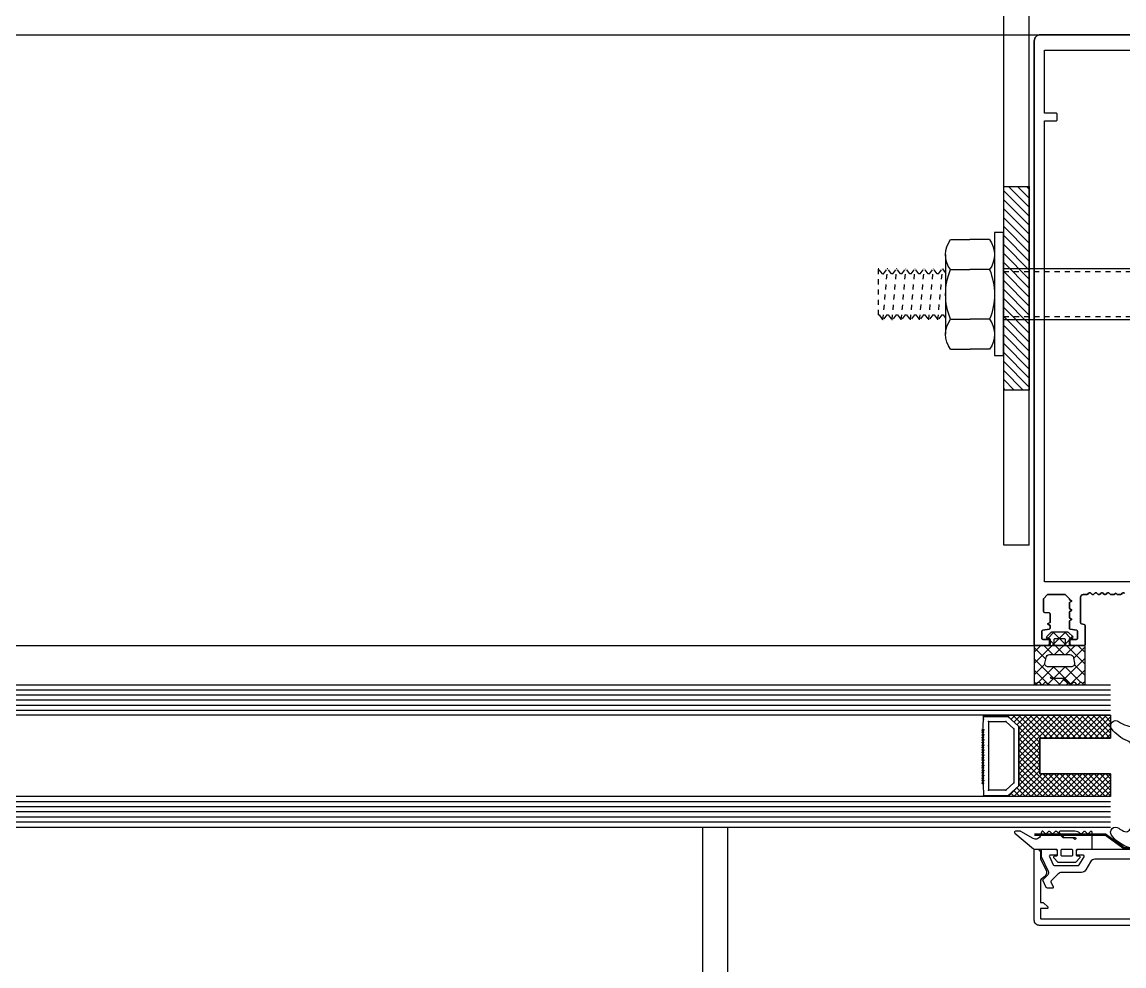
# Model space of a CAD drawing. Header units: inches. Extents: x 21 to 32698, y 13 to 3712.
# Drawn here: x 4348.75 to 4370.4, y 960.79 to 979.33 of the extents above; entities that cross this region are included whole.
import ezdxf

# ---------------------------------------------------------------- set-up
doc = ezdxf.new("R2010")
doc.units = ezdxf.units.IN
doc.header["$MEASUREMENT"] = 0
doc.set_wipeout_variables(frame=1)
for name, pattern in [('DASHDOT', [1, 0.5, -0.25, 0, -0.25]), ('DASHED2', [0.375, 0.25, -0.125]), ('HIDDEN', [9.525, 6.35, -3.175]), ('phl_center', [0.75, 0.4, -0.35]), ('phl_thick', [0])]:
    doc.linetypes.add(name, pattern=pattern)
for name, color, linetype, lineweight in [('Z_MİM_-KM-GLAZ', 8, 'Continuous', 25), ('Z_MİM_-KM-IRON-09', 8, 'Continuous', 25), ('Z_MİM_-KM-IZO-THERMAL', 8, 'Continuous', 25), ('Z_MİM_-KM-IZO-THERMAL-ROCKWOOL', 8, 'BATTING', 25), ('Z_MİM_-KM-PAINT', 8, 'Continuous', 25), ('Z_MİM_-KM-PATTERN-00', 8, 'Continuous', 25), ('Z_MİM_-KM-PAVEMENT', 8, 'Continuous', 25), ('Z_MİM_-KM-STRS', 8, 'Continuous', 25), ('Z_MİM_-KM-WALL-PLASTER', 8, 'Continuous', 25), ('Z_MİM_00', 8, 'Continuous', 25), ('Z_MİM_2-0', 8, 'Continuous', 25), ('Z_MİM_3-1', 8, 'DASHED2', 25), ('Z_MİM_78-köpük', 8, 'Continuous', 25), ('Z_MİM_Aksesuar', 8, 'Continuous', 25), ('Z_MİM_ALUMINIUM', 8, 'Continuous', 25), ('Z_MİM_AX', 8, 'DASHDOT', 25), ('Z_MİM_axis-su yalıtım', 8, 'HIDDEN', 25), ('Z_MİM_fitiller_k', 8, 'Continuous', 25), ('Z_MİM_KOLON-0.KAT', 8, 'Continuous', 25), ('Z_MİM_MYM_CAM', 8, 'Continuous', 25), ('Z_MİM_OL', 8, 'Continuous', 25), ('Z_MİM_projection', 8, 'Continuous', 25), ('Z_MİM_TR', 8, 'Continuous', 25)]:
    doc.layers.add(name, color=color, linetype=linetype, lineweight=lineweight)
doc.linetypes.add('BATTING', pattern='A,0.00254,-2.54,[134,ltypeshp.shx,S=2.54,R=0,X=-2.54,Y=0],-5.08,[134,ltypeshp.shx,S=2.54,R=180,X=2.54,Y=0],-2.54', length=10.16254)

# ---------------------------------------------------------------- blocks, each defined once
blk = doc.blocks.new('TRETUVAR')
at = {"layer": 'Z_MİM_-KM-PATTERN-00'}
h = blk.add_hatch(dxfattribs=at)
h.set_pattern_fill('AR-B816', color=256, scale=0.3, angle=90)
h.set_pattern_definition([(90, (21322.77, 490.03), (-60.96, 4e-15), []), (180, (21322.77, 490.03), (-60.96, -60.96), [60.96, -60.96])])
h.paths.add_polyline_path([(22632.772, 2700.032), (19252.772, 2700.032), (19252.772, 2750.032), (19097.772, 2750.032), (19097.772, 2610.032), (22542.772, 2610.032), (22542.772, 2080.13), (22697.772, 2080.13), (22697.772, 1460.13), (22542.772, 1460.13), (22542.772, 980.032), (21222.771, 980.032), (21222.771, 590.032), (20152.772, 590.032), (20152.772, 980.032), (19012.772, 980.032), (19012.775, 1635.031), (18722.771, 1635.031), (18722.772, 2610.032), (18807.772, 2610.032), (18807.772, 2750.032), (18632.772, 2750.032), (18632.771, 1545.031), (18922.774, 1545.031), (18922.771, 890.032), (19882.772, 890.032), (19882.772, 665.017), (20022.751, 665.033), (20022.77, 490.032), (21322.771, 490.032), (21322.771, 890.032), (22632.772, 890.032), (22632.772, 1220.13), (22797.772, 1220.13), (22797.772, 2180.13), (22632.772, 2180.13)])
h.paths.add_polyline_path([(19082.772, 2750.032), (18822.772, 2750.032), (18822.772, 2610.032), (19082.772, 2610.032)], flags=16)
at = {"layer": 'Z_MİM_-KM-PAVEMENT'}
blk.add_lwpolyline([(22542.772, 1460.13), (22542.772, 980.032), (21222.771, 980.032), (21222.771, 590.032), (20152.772, 590.032), (20152.772, 980.032), (19012.772, 980.032), (19012.775, 1635.031), (18722.771, 1635.031), (18722.772, 2610.032), (22542.772, 2610.032), (22542.772, 2080.13), (22697.772, 2080.13), (22697.772, 1460.13)], close=True, dxfattribs=at)
blk = doc.blocks.new('VD')
at = {"layer": 'Z_MİM_2-0', "extrusion": (0.950035, -0.312144, 0), "elevation": -4.98}
blk.add_lwpolyline([(10.18, 0), (15.15, 0)], dxfattribs=at)
at = {"layer": 'Z_MİM_2-0', "extrusion": (0.932972, 0.359948, 0), "elevation": 5.74}
blk.add_lwpolyline([(14.87, 0), (10.57, 0)], dxfattribs=at)
at = {"layer": 'Z_MİM_2-0'}
blk.add_lwpolyline([(-1.73, 13), (1.72, 13.58)], dxfattribs=at)
at = {"layer": 'Z_MİM_2-0', "extrusion": (0.164399, -0.986394, 0)}
for points, elevation in [([(-0.17, 0), (4.08, 0)], -11.73), ([(3.85, 0), (-0.4, 0)], -10.35), ([(3.62, 0), (-0.63, 0)], -8.97), ([(3.39, 0), (-0.86, 0)], -7.59), ([(3.16, 0), (-1.09, 0)], -6.21), ([(2.93, 0), (-1.32, 0)], -4.83), ([(2.7, 0), (-1.55, 0)], -3.44), ([(2.47, 0), (-1.79, 0)], -2.06)]:
    blk.add_lwpolyline(points, dxfattribs=dict(at, elevation=elevation))
at = {"layer": 'Z_MİM_2-0', "extrusion": (1, 0, 0)}
for points, elevation in [([(0.14, 0), (11.22, 0)], -1.55), ([(11.92, 0), (0.14, 0)], 1.55), ([(-2.72, 0), (-3.09, 0)], -0.45), ([(-3.09, 0), (-2.72, 0)], 0.45)]:
    blk.add_lwpolyline(points, dxfattribs=dict(at, elevation=elevation))
at = {"layer": 'Z_MİM_2-0', "extrusion": (0.065533, -0.99785, 0), "elevation": -0.9}
blk.add_lwpolyline([(-0.26, 0), (2.16, 0)], dxfattribs=at)
at = {"layer": 'Z_MİM_2-0', "extrusion": (0, 1, 0)}
for points, elevation in [([(4.1, 0), (-4.1, 0)], -0.06), ([(-0.45, 0), (0.45, 0)], -2.72)]:
    blk.add_lwpolyline(points, dxfattribs=dict(at, elevation=elevation))
at = {"layer": 'Z_MİM_2-0'}
for centre, start, end in [((-1.75, 0.14), 270, 0), ((1.75, 0.14), 180, 270)]:
    blk.add_arc(centre, 0.2, start, end, dxfattribs=at)
at = {"layer": 'Z_MİM_2-0', "extrusion": (0, 0, -1)}
for centre, radius, start, end in [((1.28, -0.06), 2.82, 290.351, 0), ((-1.28, -0.06), 2.82, 180, 249.649), ((0, 3.39), 6.5, 273.9761, 290.351), ((0, 3.39), 6.5, 249.649, 266.0239)]:
    blk.add_arc(centre, radius, start, end, dxfattribs=at)
at = {"layer": 'Z_MİM_3-1', "extrusion": (0.469472, -0.882948, 0)}
blk.add_lwpolyline([(-1.3, 0), (0, 0)], dxfattribs=at)
at = {"layer": 'Z_MİM_3-1', "extrusion": (-0.469472, -0.882948, 0), "elevation": 0}
blk.add_lwpolyline([(0, 0), (1.3, 0)], dxfattribs=at)
at = {"layer": 'Z_MİM_3-1'}
for points in [[(-2.2, -2.72), (-1.15, -0.61)], [(-0.64, -3.08), (-0.52, -0.61)], [(-0.47, -3.09), (-0.35, -0.61)], [(0.47, -3.09), (0.35, -0.61)], [(0.64, -3.08), (0.52, -0.61)], [(1.14, -0.61), (2.2, -2.72)]]:
    blk.add_lwpolyline(points, dxfattribs=at)
at = {"layer": 'Z_MİM_3-1', "extrusion": (0.998869, -0.047542, 0), "elevation": -1.06}
blk.add_lwpolyline([(-3.05, 0), (-0.66, 0)], dxfattribs=at)
at = {"layer": 'Z_MİM_3-1', "extrusion": (0, 1, 0), "elevation": -0.61}
blk.add_lwpolyline([(1.14, 0), (-1.15, 0)], dxfattribs=at)
at = {"layer": 'Z_MİM_3-1', "extrusion": (0.998869, 0.047542, 0), "elevation": 1.06}
blk.add_lwpolyline([(-3.05, 0), (-0.66, 0)], dxfattribs=at)
at = {"layer": 'Z_MİM_AX', "extrusion": (1, 0, 0), "elevation": 0}
blk.add_lwpolyline([(-7.11, 0), (19.94, 0)], dxfattribs=at)
blk = doc.blocks.new('*U81')
at = {"layer": 'Z_MİM_-KM-IRON-09'}
blk.add_lwpolyline([(0.4, 20), (0.4, 54.5), (5.4, 54.5), (5.4, 55), (-0.1, 55), (-0.1, 20), (0.4, 20)], dxfattribs=at)
at = {"layer": 'Z_MİM_OL', "yscale": 0.1, "zscale": 0.1}
for p, xscale in [((1.726, 54.506), 0.1), ((4.074, 54.506), -0.1)]:
    blk.add_blockref('VD', p, dxfattribs=dict(at, xscale=xscale))
blk = doc.blocks.new('*U219')
at = {"layer": 'Z_MİM_MYM_CAM'}
blk.add_line((211.17, 0), (-387.24, 0), dxfattribs=at)
for points in [[(211.17, 0), (-387.24, 0)], [(211.17, 0), (-387.24, 0)], [(-387.24, -1), (211.17, -1)], [(-387.24, -2), (211.17, -2)], [(-387.24, -3), (211.17, -3)], [(-387.24, -4), (211.17, -4)], [(-387.24, -5), (211.17, -5)], [(-387.24, -6), (211.17, -6)], [(-387.24, -22), (211.17, -22)], [(-387.24, -22), (211.17, -22)], [(211.17, -23), (-387.24, -23)], [(211.17, -24), (-387.24, -24)], [(211.17, -25), (-387.24, -25)], [(211.17, -26), (-387.24, -26)], [(211.17, -27), (-387.24, -27)], [(211.17, -28), (-387.24, -28)], [(211.17, -28), (-387.24, -28)]]:
    blk.add_lwpolyline(points, dxfattribs=at)
blk = doc.blocks.new('klips detay')
at = {"layer": 'Z_MİM_Aksesuar'}
h = blk.add_hatch(dxfattribs=at)
h.set_pattern_fill('ANSI37', color=256, scale=0.25, angle=-90, style=0)
h.set_pattern_definition([(315, (-4779.5639, 8940.09785), (0.56126601, 0.56126601), []), (45, (-4779.5639, 8940.09785), (-0.56126601, 0.56126601), [])])
h.paths.add_polyline_path([(0, -4.46), (0, 0), (-20.1, 0), (-20.1, -0.25), (-18, -2.14), (-18, -13.77), (-20.2, -15.75), (-20.2, -16), (0, -16), (0, -11.46), (-13.84, -11.46), (-13.9, -11.46), (-13.9, -4.46)])
blk.add_line((-25, -16), (-20.2, -16))
at = {"linetype": 'Continuous'}
for p in [(-20.59, -1.25), (-19, -2.69), (-19, -13.31), (-19, -13.31), (-18, -13.77), (-18, -13.77), (-25, -15.25), (-25, -15.25), (-25, -16), (-20.2, -16), (-20.2, -16)]:
    blk.add_point(p, dxfattribs=at)
at = {"layer": 'Z_MİM_Aksesuar'}
for p, q in [((-25.02, -2.47), (-25, -0.25)), ((-25, -0.25), (-20.1, -0.25)), ((-20.59, -1.25), (-24.01, -1.25)), ((-24.01, -14.75), (-24.01, -1.25)), ((-19, -2.69), (-20.59, -1.25)), ((-20.1, -0.25), (-18, -2.14)), ((-18, -2.14), (-18, -13.77)), ((-18, -13.77), (-18, -2.14)), ((-25.02, -3.47), (-25.13, -3.36)), ((-25.12, -2.94), (-25.05, -2.87)), ((-25.12, -3.94), (-25.05, -3.87)), ((-19, -13.31), (-19, -2.69)), ((-25.02, -4.47), (-25.13, -4.36)), ((-25.02, -5.47), (-25.13, -5.36)), ((-25.02, -6.47), (-25.13, -6.36)), ((-25.02, -6.47), (-25.13, -6.36)), ((-25.12, -4.94), (-25.05, -4.87)), ((-25.12, -5.94), (-25.05, -5.87)), ((-25.12, -5.94), (-25.05, -5.87)), ((-25.02, -7.47), (-25.13, -7.36)), ((-25.02, -7.47), (-25.13, -7.36)), ((-25.02, -8.47), (-25.13, -8.36)), ((-25.12, -6.94), (-25.05, -6.87)), ((-25.12, -6.94), (-25.05, -6.87)), ((-25.12, -7.94), (-25.05, -7.87)), ((-25.02, -9.47), (-25.13, -9.36)), ((-25.02, -10.47), (-25.13, -10.36)), ((-25.12, -8.94), (-25.05, -8.87)), ((-25.12, -9.94), (-25.05, -9.87)), ((-25.02, -11.47), (-25.13, -11.36)), ((-25.02, -12.47), (-25.13, -12.36)), ((-25.12, -10.94), (-25.05, -10.87)), ((-25.12, -11.94), (-25.05, -11.87)), ((-25.12, -12.94), (-25.05, -12.87)), ((-25.02, -13.47), (-25.13, -13.36)), ((-25.02, -13.47), (-25, -15.75)), ((-24.01, -14.75), (-20.59, -14.75)), ((-20.59, -14.75), (-19, -13.31)), ((-18, -13.77), (-20.2, -15.75)), ((-20.2, -15.75), (-18, -13.77)), ((-25, -15.75), (-20.2, -15.75))]:
    blk.add_line(p, q, dxfattribs=at)
for points in [[(0, -4.46), (0, 0), (-20.1, 0), (-20.1, -0.25), (-18, -2.14), (-18, -13.77), (-20.2, -15.75), (-20.2, -16), (0, -16), (0, -11.46), (-13.84, -11.46), (-13.9, -11.46), (-13.9, -4.46), (0, -4.46)], [(0, -4.46), (-13.9, -4.46), (-13.9, -11.46), (0, -11.46)]]:
    blk.add_lwpolyline(points, dxfattribs=at)
for centre, start, end in [((-24.91, -3.15), 134.9638, 223.5399), ((-24.91, -4.15), 134.9638, 223.5399), ((-25.26, -2.65), 314.9638, 37.8313), ((-25.26, -3.65), 314.9638, 37.8313), ((-24.91, -5.15), 134.9638, 223.5399), ((-24.91, -6.15), 134.9638, 223.5399), ((-24.91, -6.15), 134.9638, 223.5399), ((-25.26, -4.65), 314.9638, 37.8313), ((-25.26, -5.65), 314.9638, 37.8313), ((-25.26, -5.65), 314.9638, 37.8313), ((-25.26, -6.65), 314.9638, 37.8313), ((-25.26, -6.65), 314.9638, 37.8313), ((-24.91, -7.15), 134.9638, 223.5399), ((-24.91, -7.15), 134.9638, 223.5399), ((-24.91, -8.15), 134.9638, 223.5399), ((-25.26, -7.65), 314.9638, 37.8313), ((-25.26, -8.65), 314.9638, 37.8313), ((-24.91, -9.15), 134.9638, 223.5399), ((-24.91, -10.15), 134.9638, 223.5399), ((-25.26, -9.65), 314.9638, 37.8313), ((-25.26, -10.65), 314.9638, 37.8313), ((-24.91, -11.15), 134.9638, 223.5399), ((-24.91, -12.15), 134.9638, 223.5399), ((-24.91, -13.15), 134.9638, 223.5399), ((-25.26, -11.65), 314.9638, 37.8313), ((-25.26, -12.65), 314.9638, 37.8313)]:
    blk.add_arc(centre, 0.3, start, end, dxfattribs=at)
for p in [(-24.01, -1.25), (-25.26, -2.65), (-25.26, -2.65), (-25.26, -3.65), (-25.26, -3.65), (-25.13, -3.36), (-25.13, -3.36), (-25.12, -2.94), (-25.12, -2.94), (-25.12, -3.94), (-25.12, -3.94), (-25.05, -2.87), (-25.05, -2.87), (-25.05, -3.87), (-25.05, -3.87), (-25.02, -2.47), (-25.02, -2.47), (-25.02, -3.47), (-25.02, -3.47), (-24.91, -3.15), (-24.91, -3.15), (-24.91, -4.15), (-24.91, -4.15), (-25.26, -4.65), (-25.26, -4.65), (-25.26, -5.65), (-25.26, -5.65), (-25.26, -5.65), (-25.26, -5.65), (-25.26, -5.65), (-25.26, -5.65), (-25.26, -5.65), (-25.13, -4.36), (-25.13, -4.36), (-25.13, -5.36), (-25.13, -5.36), (-25.13, -6.36), (-25.13, -6.36), (-25.13, -6.36), (-25.12, -4.94), (-25.12, -4.94), (-25.12, -5.94), (-25.12, -5.94), (-25.12, -5.94), (-25.05, -4.87), (-25.05, -4.87), (-25.05, -5.87), (-25.05, -5.87), (-25.05, -5.87), (-25.02, -4.47), (-25.02, -4.47), (-25.02, -5.47), (-25.02, -5.47), (-25.02, -5.47), (-25.02, -6.47), (-25.02, -6.47), (-25.02, -6.47), (-24.91, -5.15), (-24.91, -5.15), (-24.91, -5.15), (-24.91, -5.15), (-24.91, -6.15), (-24.91, -6.15), (-24.91, -6.15), (-24.91, -6.15), (-24.91, -6.15), (-24.91, -6.15), (-24.91, -6.15), (-25.26, -6.65), (-25.26, -6.65), (-25.26, -6.65), (-25.26, -6.65), (-25.26, -6.65), (-25.26, -6.65), (-25.26, -6.65), (-25.26, -7.65), (-25.26, -7.65), (-25.26, -7.65), (-25.26, -7.65), (-25.26, -8.65), (-25.26, -8.65), (-25.26, -8.65), (-25.26, -8.65), (-25.13, -7.36), (-25.13, -7.36), (-25.13, -7.36), (-25.13, -8.36), (-25.13, -8.36), (-25.12, -6.94), (-25.12, -6.94), (-25.12, -6.94), (-25.12, -7.94), (-25.12, -7.94), (-25.05, -6.87), (-25.05, -6.87), (-25.05, -6.87), (-25.05, -7.87), (-25.05, -7.87), (-25.02, -7.47), (-25.02, -7.47), (-25.02, -7.47), (-25.02, -8.47), (-25.02, -8.47), (-24.91, -7.15), (-24.91, -7.15), (-24.91, -7.15), (-24.91, -7.15), (-24.91, -7.15), (-24.91, -7.15), (-24.91, -7.15), (-24.91, -8.15), (-24.91, -8.15), (-24.91, -8.15), (-24.91, -8.15), (-25.26, -9.65), (-25.26, -9.65), (-25.26, -10.65), (-25.26, -10.65), (-25.26, -10.65), (-25.26, -10.65), (-25.13, -9.36), (-25.13, -9.36), (-25.13, -10.36), (-25.13, -10.36), (-25.12, -8.94), (-25.12, -8.94), (-25.12, -9.94), (-25.12, -9.94), (-25.05, -8.87), (-25.05, -8.87), (-25.05, -9.87), (-25.05, -9.87), (-25.02, -9.47), (-25.02, -9.47), (-25.02, -10.47), (-25.02, -10.47), (-24.91, -9.15), (-24.91, -9.15), (-24.91, -9.15), (-24.91, -9.15), (-24.91, -10.15), (-24.91, -10.15), (-24.91, -10.15), (-24.91, -10.15), (-24.01, -10), (-25.26, -11.65), (-25.26, -11.65), (-25.26, -11.65), (-25.26, -11.65), (-25.26, -12.65), (-25.26, -12.65), (-25.26, -12.65), (-25.26, -12.65), (-25.13, -11.36), (-25.13, -11.36), (-25.13, -12.36), (-25.13, -12.36), (-25.12, -10.94), (-25.12, -10.94), (-25.12, -11.94), (-25.12, -11.94), (-25.12, -12.94), (-25.12, -12.94), (-25.05, -10.87), (-25.05, -10.87), (-25.05, -11.87), (-25.05, -11.87), (-25.05, -12.87), (-25.05, -12.87), (-25.02, -11.47), (-25.02, -11.47), (-25.02, -12.47), (-25.02, -12.47), (-24.91, -11.15), (-24.91, -11.15), (-24.91, -11.15), (-24.91, -11.15), (-24.91, -11.15), (-24.91, -11.15), (-24.91, -11.15), (-24.91, -11.15), (-24.91, -12.15), (-24.91, -12.15), (-24.91, -12.15), (-24.91, -12.15), (-24.91, -12.15), (-24.91, -12.15), (-24.91, -12.15), (-24.91, -12.15), (-24.91, -13.15), (-24.91, -13.15), (-24.91, -13.15), (-24.91, -13.15), (-24.01, -14.75), (-20.59, -14.75)]:
    blk.add_point(p, dxfattribs=at)
at = {"layer": 'Z_MİM_ALUMINIUM'}
for p, q in [((-20.1, 0), (-25, 0)), ((-25, 0), (-25, -0.25)), ((-20.1, -0.25), (-20.1, 0)), ((-25, -0.25), (-20.1, -0.25)), ((-20.2, -15.75), (-25, -15.75)), ((-25, -15.75), (-25, -16)), ((-20.2, -16), (-20.2, -15.75))]:
    blk.add_line(p, q, dxfattribs=at)
blk = doc.blocks.new('D09056')
at = {"layer": 'Z_MİM_78-köpük'}
blk.add_lwpolyline([(6, -9.14, -0.314914), (6.66, -8.2, 0.149332), (9.81, -5.82, 0.850698), (8.42, -4.42, -0.156616), (5.06, -5.5), (5, -5.5), (5, -5.51), (1.8, -5.51), (1.8, -1.16), (0.63, -0.22, 0.351086), (-0.63, -0.22), (-1.8, -1.16), (-1.8, -5.51), (-5, -5.51), (-5.06, -5.5, -0.156616), (-8.42, -4.42, 0.850698), (-9.81, -5.82, 0.149332), (-6.66, -8.2, -0.314914), (-6, -9.14), (-6, -25.07, -0.555494), (-7.44, -25.97, -0.047351), (-8.4, -25.38, 0.866334), (-9.8, -26.77, 0.237484), (-4.37, -29.51), (4.37, -29.51, 0.237484), (9.8, -26.77, 0.866334), (8.4, -25.38, -0.047351), (7.44, -25.97, -0.555494), (6, -25.07)], format="xyb", close=True, dxfattribs=at)
blk = doc.blocks.new('ANK-1')
h = blk.add_hatch()
h.set_pattern_fill('ANSI31', color=256, scale=10)
h.set_pattern_definition([(45, (-331229.2262, -110209.6467), (-0.8838834765, 0.8838834765), [])])
h.paths.add_polyline_path([(60, -99.81), (65, -99.81), (65, -59.81), (60, -59.81)])
for points in [[(60, -130.27), (60, -5)], [(65, -130.27), (65, -5)], [(60, -130.27), (65, -130.27)]]:
    blk.add_lwpolyline(points)
blk.add_lwpolyline([(60, -99.81), (65, -99.81), (65, -59.81), (60, -59.81)], close=True)
at = {"layer": 'Z_MİM_projection', "linetype": 'phl_thick'}
for p, q in [((67.8, -70.23, 0), (71.62, -70.23, 0)), ((67.8, -70.23, 0), (71.62, -70.23, 0)), ((75.45, -70.23, 0), (71.62, -70.23, 0)), ((75.45, -70.23, 0), (71.62, -70.23, 0)), ((66.82, -73.19, 0), (66.81, -88.83, 0)), ((66.82, -73.19, 0), (66.81, -88.83, 0)), ((76.42, -73.19, 0), (76.41, -88.83, 0)), ((76.42, -73.19, 0), (76.41, -88.83, 0)), ((76.42, -75.05, 0), (76.41, -88.41, 0)), ((76.42, -75.05, 0), (76.41, -88.41, 0)), ((0, -76.01), (65.01, -76.01, 0)), ((0, -76.01), (65.01, -76.01, 0)), ((67.77, -76.12, 0), (71.62, -76.12, 0)), ((67.77, -76.12, 0), (71.62, -76.12, 0)), ((75.47, -76.12, 0), (71.62, -76.12, 0)), ((75.47, -76.12, 0), (71.62, -76.12, 0)), ((-0.01, -86.01), (65.02, -86.01, 0)), ((-0.01, -86.01), (65.02, -86.01, 0)), ((67.77, -85.89, 0), (71.61, -85.9, 0)), ((67.77, -85.89, 0), (71.61, -85.9, 0)), ((75.46, -85.9, 0), (71.61, -85.9, 0)), ((75.46, -85.9, 0), (71.61, -85.9, 0)), ((67.78, -91.78, 0), (71.61, -91.79, 0)), ((67.78, -91.78, 0), (71.61, -91.79, 0)), ((75.43, -91.79, 0), (71.61, -91.79, 0)), ((75.43, -91.79, 0), (71.61, -91.79, 0))]:
    blk.add_line(p, q, dxfattribs=at)
at = {"layer": 'Z_MİM_projection', "linetype": 'phl_center'}
for p, q in [((0, -76.61), (65.01, -76.61, 0)), ((0, -76.61), (65.01, -76.61, 0)), ((66.81, -76.01, 0), (66.82, -76.01, 0)), ((66.81, -76.01, 0), (66.82, -76.01, 0)), ((66.81, -76.61, 0), (66.82, -76.61, 0)), ((66.81, -76.61, 0), (66.82, -76.61, 0)), ((76.42, -76.74, 0), (76.96, -76.01, 0)), ((76.42, -76.74, 0), (76.96, -76.01, 0)), ((77.91, -86.01, 0), (77.02, -76.01, 0)), ((77.91, -86.01, 0), (77.02, -76.01, 0)), ((77.8, -76.99, 0), (77.08, -76.01, 0)), ((77.8, -76.99, 0), (77.08, -76.01, 0)), ((77.8, -76.99, 0), (78.04, -76.99, 0)), ((77.8, -76.99, 0), (78.04, -76.99, 0)), ((78.04, -76.99, 0), (78.76, -76.01, 0)), ((78.04, -76.99, 0), (78.76, -76.01, 0)), ((79.71, -86.01, 0), (78.82, -76.01, 0)), ((79.71, -86.01, 0), (78.82, -76.01, 0)), ((79.6, -76.99, 0), (78.88, -76.01, 0)), ((79.6, -76.99, 0), (78.88, -76.01, 0)), ((79.6, -76.99, 0), (79.84, -76.99, 0)), ((79.6, -76.99, 0), (79.84, -76.99, 0)), ((79.84, -76.99, 0), (80.56, -76.01, 0)), ((79.84, -76.99, 0), (80.56, -76.01, 0)), ((81.51, -86.01, 0), (80.62, -76.01, 0)), ((81.51, -86.01, 0), (80.62, -76.01, 0)), ((81.4, -76.99, 0), (80.68, -76.01, 0)), ((81.4, -76.99, 0), (80.68, -76.01, 0)), ((81.4, -76.99, 0), (81.64, -76.99, 0)), ((81.4, -76.99, 0), (81.64, -76.99, 0)), ((81.64, -76.99, 0), (82.36, -76.02, 0)), ((81.64, -76.99, 0), (82.36, -76.02, 0)), ((83.31, -86.02, 0), (82.42, -76.02, 0)), ((83.31, -86.02, 0), (82.42, -76.02, 0)), ((83.2, -76.99, 0), (82.48, -76.02, 0)), ((83.2, -76.99, 0), (82.48, -76.02, 0)), ((83.2, -76.99, 0), (83.44, -76.99, 0)), ((83.2, -76.99, 0), (83.44, -76.99, 0)), ((83.44, -76.99, 0), (84.16, -76.02, 0)), ((83.44, -76.99, 0), (84.16, -76.02, 0)), ((85.11, -86.02, 0), (84.22, -76.02, 0)), ((85.11, -86.02, 0), (84.22, -76.02, 0)), ((85, -76.99, 0), (84.28, -76.02, 0)), ((85, -76.99, 0), (84.28, -76.02, 0)), ((85, -76.99, 0), (85.24, -76.99, 0)), ((85, -76.99, 0), (85.24, -76.99, 0)), ((85.24, -76.99, 0), (85.96, -76.02, 0)), ((85.24, -76.99, 0), (85.96, -76.02, 0)), ((85.96, -76.02, 0), (86.08, -76.02, 0)), ((85.96, -76.02, 0), (86.08, -76.02, 0)), ((86.91, -86.02, 0), (86.02, -76.02, 0)), ((86.91, -86.02, 0), (86.02, -76.02, 0)), ((86.8, -76.99, 0), (86.08, -76.02, 0)), ((86.8, -76.99, 0), (86.08, -76.02, 0)), ((86.8, -76.99, 0), (87.04, -76.99, 0)), ((86.8, -76.99, 0), (87.04, -76.99, 0)), ((87.04, -76.99, 0), (87.76, -76.02, 0)), ((87.04, -76.99, 0), (87.76, -76.02, 0)), ((87.76, -76.02, 0), (87.88, -76.02, 0)), ((87.76, -76.02, 0), (87.88, -76.02, 0)), ((88.71, -86.02, 0), (87.82, -76.02, 0)), ((88.71, -86.02, 0), (87.82, -76.02, 0)), ((88.6, -76.99, 0), (87.88, -76.02, 0)), ((88.6, -76.99, 0), (87.88, -76.02, 0)), ((88.84, -76.99, 0), (88.6, -76.99, 0)), ((88.84, -76.99, 0), (88.6, -76.99, 0)), ((88.84, -76.99, 0), (89.56, -76.02, 0)), ((88.84, -76.99, 0), (89.56, -76.02, 0)), ((89.56, -76.02, 0), (89.68, -76.02, 0)), ((89.56, -76.02, 0), (89.68, -76.02, 0)), ((89.61, -85.05, 0), (89.62, -76.02, 0)), ((-0.01, -85.41), (65.02, -85.41, 0)), ((-0.01, -85.41), (65.02, -85.41, 0)), ((76.89, -85.04, 0), (76.41, -85.69, 0)), ((76.89, -85.04, 0), (76.41, -85.69, 0)), ((77.13, -85.04, 0), (76.89, -85.04, 0)), ((77.13, -85.04, 0), (76.89, -85.04, 0)), ((77.13, -85.04, 0), (77.85, -86.01, 0)), ((77.13, -85.04, 0), (77.85, -86.01, 0)), ((78.69, -85.04, 0), (77.97, -86.01, 0)), ((78.69, -85.04, 0), (77.97, -86.01, 0)), ((78.93, -85.04, 0), (78.69, -85.04, 0)), ((78.93, -85.04, 0), (78.69, -85.04, 0)), ((78.93, -85.04, 0), (79.65, -86.01, 0)), ((78.93, -85.04, 0), (79.65, -86.01, 0)), ((80.49, -85.04, 0), (79.77, -86.01, 0)), ((80.49, -85.04, 0), (79.77, -86.01, 0)), ((80.73, -85.04, 0), (80.49, -85.04, 0)), ((80.73, -85.04, 0), (80.49, -85.04, 0)), ((80.73, -85.04, 0), (81.45, -86.01, 0)), ((80.73, -85.04, 0), (81.45, -86.01, 0)), ((82.29, -85.04, 0), (81.57, -86.01, 0)), ((82.29, -85.04, 0), (81.57, -86.01, 0)), ((82.53, -85.04, 0), (82.29, -85.04, 0)), ((82.53, -85.04, 0), (82.29, -85.04, 0)), ((82.53, -85.04, 0), (83.25, -86.02, 0)), ((82.53, -85.04, 0), (83.25, -86.02, 0)), ((84.09, -85.04, 0), (83.37, -86.02, 0)), ((84.09, -85.04, 0), (83.37, -86.02, 0)), ((84.33, -85.04, 0), (84.09, -85.04, 0)), ((84.33, -85.04, 0), (84.09, -85.04, 0)), ((84.33, -85.04, 0), (85.05, -86.02, 0)), ((84.33, -85.04, 0), (85.05, -86.02, 0)), ((85.89, -85.04, 0), (85.17, -86.02, 0)), ((85.89, -85.04, 0), (85.17, -86.02, 0)), ((86.13, -85.04, 0), (85.89, -85.04, 0)), ((86.13, -85.04, 0), (85.89, -85.04, 0)), ((86.13, -85.04, 0), (86.85, -86.02, 0)), ((86.13, -85.04, 0), (86.85, -86.02, 0)), ((86.85, -86.02, 0), (86.97, -86.02, 0)), ((86.85, -86.02, 0), (86.97, -86.02, 0)), ((87.69, -85.04, 0), (86.97, -86.02, 0)), ((87.69, -85.04, 0), (86.97, -86.02, 0)), ((87.93, -85.04, 0), (87.69, -85.04, 0)), ((87.93, -85.04, 0), (87.69, -85.04, 0)), ((87.93, -85.04, 0), (88.65, -86.02, 0)), ((87.93, -85.04, 0), (88.65, -86.02, 0)), ((88.65, -86.02, 0), (88.77, -86.02, 0)), ((88.65, -86.02, 0), (88.77, -86.02, 0)), ((89.49, -85.05, 0), (88.77, -86.02, 0)), ((89.49, -85.05, 0), (88.77, -86.02, 0)), ((89.61, -85.05, 0), (89.49, -85.05, 0)), ((89.61, -85.05, 0), (89.49, -85.05, 0))]:
    blk.add_line(p, q, dxfattribs=at)
at = {"layer": 'Z_MİM_projection', "linetype": 'phl_thick', "elevation": 205305.12}
blk.add_lwpolyline([(66.82, -93.03), (65.02, -93.03), (65.01, -68.87), (66.81, -68.87)], close=True, dxfattribs=at)
at = {"layer": 'Z_MİM_projection', "linetype": 'phl_thick'}
for centre, radius, start, end in [((71.8, -73.19, 0), 4.98, 143.5278, 216.1432), ((71.8, -73.19, 0), 4.98, 143.5278, 216.1432), ((71.44, -73.19, 0), 4.98, 323.784, 36.3994), ((71.44, -73.19, 0), 4.98, 323.784, 36.3994), ((79.76, -81.03, 0), 12.94, 157.745, 202.0905), ((79.76, -81.03, 0), 12.94, 157.745, 202.0905), ((63.47, -81.01, 0), 12.94, 337.8218, 22.1673), ((63.47, -81.01, 0), 12.94, 337.8218, 22.1673), ((71.79, -88.83, 0), 4.98, 143.784, 216.3994), ((71.79, -88.83, 0), 4.98, 143.784, 216.3994), ((71.43, -88.83, 0), 4.98, 323.5278, 36.1432), ((71.43, -88.83, 0), 4.98, 323.5278, 36.1432)]:
    blk.add_arc(centre, radius, start, end, dxfattribs=at)
blk = doc.blocks.new('-KM-AL1 150_900')
at = {"layer": 'Z_MİM_ALUMINIUM'}
for points in [[(146.23, -35.95), (141.43, -35.95, -0.414214), (141.33, -35.85), (141.33, -34.47, -0.544797), (141.359, -34.452, -0.47748), (141.455, -34.53), (141.455, -34.641), (141.561, -34.868, -0.339454), (141.535, -34.986), (141.468, -35.042, 0.221695), (141.45, -35.081), (141.45, -35.5), (141.5, -35.5, -0.198912), (141.515, -35.506), (141.595, -35.586, -0.668179), (141.58, -35.62), (141.45, -35.62), (141.45, -35.8, 0.414214), (141.47, -35.82), (146.19, -35.82, 0.414214)], [(143.237, -34.65), (142.521, -34.65, 0.267949), (142.435, -34.7), (142.342, -34.86, -0.267949), (142.256, -34.91), (141.865, -34.91, 0.198912), (141.795, -34.94), (141.661, -35.074, 0.315299), (141.657, -35.096), (141.701, -35.192, -0.548619), (141.683, -35.22), (141.603, -35.22, -0.291473), (141.558, -35.191), (141.503, -35.075, -0.315299), (141.509, -35.041), (141.601, -34.949, 0.315299), (141.611, -34.893), (141.475, -34.601, -0.109518), (141.47, -34.58), (141.47, -34.47, -0.414214), (141.49, -34.45), (141.67, -34.45, -0.02182), (141.672, -34.45), (141.753, -34.457, -0.388879), (141.78, -34.487), (141.78, -34.55, -0.414214), (141.76, -34.57), (141.646, -34.57, 0.548619), (141.628, -34.599), (141.703, -34.759, 0.291473), (141.721, -34.77), (142.198, -34.77, 0.267949), (142.215, -34.76), (142.308, -34.6, 0.57735), (142.29, -34.57), (142.18, -34.57, -0.414214), (142.16, -34.55), (142.16, -34.487, -0.388879), (142.188, -34.457), (142.269, -34.45, -0.02182), (142.27, -34.45), (143.61, -34.45, -0.57735)]]:
    blk.add_lwpolyline(points, format="xyb", dxfattribs=at)
at = {"layer": 'Z_MİM_fitiller_k', "linetype": 'Continuous', "flags": 128}
blk.add_lwpolyline([(142.08, -34.57, -0.414214), (142.06, -34.59), (141.88, -34.59, -0.414214), (141.86, -34.57), (141.86, -34.47, -0.414214), (141.88, -34.45), (142.06, -34.45, -0.414214), (142.08, -34.47)], format="xyb", close=True, dxfattribs=at)
blk.add_wipeout([(151.488, -34.02), (151.726, -15.48), (149.45, -15.45), (149.45, 7.15), (9.45, 7.15), (9.45, -15.45), (7.398, -15.45), (7.567, -34.061)])
at = {"layer": 'Z_MİM_fitiller_k'}
h = blk.add_hatch(dxfattribs=at)
h.set_pattern_fill('ANSI37', color=256, scale=0.05)
h.set_pattern_definition([(45, (-144087.1867, -66006.96493), (-0.11225320151, 0.11225320151), []), (135, (-144087.1867, -66006.96493), (-0.11225320151, -0.11225320151), [])])
edge = h.paths.add_edge_path()
edge.add_line((142.33, -31.2), (142.33, -30.47))
edge.add_arc((142.31, -30.47), 0.02, 0, 90)
edge.add_line((142.31, -30.45), (142.04, -30.45))
edge.add_arc((142.04, -30.43), 0.02, 180, 270, ccw=False)
edge.add_line((142.02, -30.43), (142.02, -30.33))
edge.add_arc((142.04, -30.33), 0.02, 90, 180, ccw=False)
edge.add_line((142.04, -30.31), (142.072, -30.31))
edge.add_arc((142.072, -30.29), 0.02, 270, 405)
edge.add_line((142.086, -30.276), (142.006, -30.196))
edge.add_arc((141.992, -30.21), 0.02, 45, 90)
edge.add_line((141.992, -30.19), (141.669, -30.19))
edge.add_arc((141.669, -30.21), 0.02, 90, 135)
edge.add_line((141.655, -30.196), (141.575, -30.276))
edge.add_arc((141.589, -30.29), 0.02, 135, 270)
edge.add_line((141.589, -30.31), (141.62, -30.31))
edge.add_arc((141.62, -30.33), 0.02, 0, 90, ccw=False)
edge.add_line((141.64, -30.33), (141.64, -30.43))
edge.add_arc((141.62, -30.43), 0.02, 270, 360, ccw=False)
edge.add_line((141.62, -30.45), (141.35, -30.45))
edge.add_arc((141.35, -30.47), 0.02, 90, 180)
edge.add_line((141.33, -30.47), (141.33, -31.2))
edge.add_arc((141.35, -31.2), 0.02, 180, 315)
edge.add_line((141.365, -31.214), (141.403, -31.176))
edge.add_arc((141.417, -31.19), 0.02, 45, 135, ccw=False)
edge.add_line((141.431, -31.176), (141.469, -31.214))
edge.add_arc((141.484, -31.2), 0.02, 225, 315)
edge.add_line((141.498, -31.214), (141.538, -31.174))
edge.add_arc((141.552, -31.188), 0.02, 42.3924, 135, ccw=False)
edge.add_arc((141.67, -31.08), 0.14, 222.3924, 270)
edge.add_line((141.67, -31.22), (141.962, -31.22))
edge.add_arc((141.962, -31.2), 0.02, 270, 405)
edge.add_line((141.976, -31.186), (141.905, -31.115))
edge.add_arc((141.87, -31.15), 0.05, 45, 90)
edge.add_line((141.87, -31.1), (141.67, -31.1))
edge.add_arc((141.67, -31.08), 0.02, 34.8499, 270, ccw=False)
edge.add_arc((141.728, -31.04), 0.05, 214.8499, 270)
edge.add_line((141.728, -31.09), (141.898, -31.09))
edge.add_arc((141.898, -31.11), 0.02, 45, 90, ccw=False)
edge.add_line((141.912, -31.096), (142.03, -31.214))
edge.add_arc((142.044, -31.2), 0.02, 225, 315)
edge.add_line((142.058, -31.214), (142.097, -31.176))
edge.add_arc((142.111, -31.19), 0.02, 45, 135, ccw=False)
edge.add_line((142.125, -31.176), (142.163, -31.214))
edge.add_arc((142.177, -31.2), 0.02, 225, 315)
edge.add_line((142.191, -31.214), (142.23, -31.176))
edge.add_arc((142.244, -31.19), 0.02, 45, 135, ccw=False)
edge.add_line((142.258, -31.176), (142.296, -31.214))
edge.add_arc((142.31, -31.2), 0.02, 225, 360)
edge = h.paths.add_edge_path(flags=16)
edge.add_line((141.537, -30.794), (141.562, -30.694))
edge.add_arc((141.631, -30.7), 0.07, 90, 175, ccw=False)
edge.add_line((141.631, -30.63), (142.03, -30.63))
edge.add_arc((142.03, -30.7), 0.07, 5, 90, ccw=False)
edge.add_line((142.099, -30.694), (142.124, -30.794))
edge.add_arc((142.054, -30.8), 0.07, -90, 5, ccw=False)
edge.add_line((142.054, -30.87), (141.607, -30.87))
edge.add_arc((141.607, -30.8), 0.07, 175, 270, ccw=False)
at = {"layer": 'Z_MİM_ALUMINIUM', "elevation": 0.002}
for points in [[(15.193, -18.45), (143.83, -18.45)], [(16.713, -30.45), (142.175, -30.45)]]:
    blk.add_lwpolyline(points, dxfattribs=at)
at = {"layer": 'Z_MİM_ALUMINIUM', "linetype": 'ByBlock'}
for points in [[(146.21, -18.45), (141.45, -18.45, 0.414214), (141.33, -18.57), (141.33, -30.43, 0.414214), (141.35, -30.45), (141.53, -30.45, 0.02182), (141.532, -30.45), (141.603, -30.444, 0.388879), (141.63, -30.414), (141.63, -30.35, 0.414214), (141.61, -30.33), (141.5, -30.33, -0.414214), (141.48, -30.31), (141.48, -30.17, -0.36397), (141.497, -30.15), (141.624, -30.128, 0.36397), (141.64, -30.108), (141.64, -30.058), (141.59, -30.026), (141.64, -29.995), (141.64, -29.828, 0.388879), (141.622, -29.808), (141.529, -29.8, -0.388879), (141.51, -29.78), (141.51, -29.53), (141.59, -29.45), (141.94, -29.45), (142.02, -29.53), (142.02, -29.545), (142.07, -29.576), (142.02, -29.608), (142.02, -29.725), (142.07, -29.756), (142.02, -29.788), (142.02, -29.905), (142.07, -29.936), (142.02, -29.968), (142.02, -30.108, 0.36397), (142.037, -30.128), (142.164, -30.15, -0.36397), (142.18, -30.17), (142.18, -30.31, -0.414214), (142.16, -30.33), (142.05, -30.33, 0.414214), (142.03, -30.35), (142.03, -30.414, 0.388879), (142.058, -30.444), (142.129, -30.45, 0.02182), (142.13, -30.45), (142.31, -30.45, 0.414214), (142.33, -30.43), (142.33, -30.054, 0.36397), (142.314, -30.035), (142.257, -30.025, -0.36397), (142.24, -30.005), (142.24, -29.5, -0.414214), (142.29, -29.45), (142.36, -29.45, 0.198912), (142.382, -29.441), (142.399, -29.424, -0.414214), (142.442, -29.424), (142.459, -29.441, 0.414214), (142.502, -29.441), (142.519, -29.424, -0.414214), (142.562, -29.424), (142.579, -29.441, 0.414214), (142.622, -29.441), (142.639, -29.424, -0.414214), (142.682, -29.424), (142.699, -29.441, 0.414214), (142.742, -29.441), (142.759, -29.424, -0.414214), (142.802, -29.424), (142.819, -29.441, 0.198912), (142.84, -29.45), (142.9, -29.45), (142.93, -29.42), (142.96, -29.45), (143.02, -29.45, 0.198912), (143.042, -29.441), (143.059, -29.424, -0.414214), (143.102, -29.424)], [(143.102, -29.424, 0.414214), (143.059, -29.424), (143.042, -29.441, -0.198912), (143.02, -29.45), (142.96, -29.45), (142.93, -29.42), (142.9, -29.45), (142.84, -29.45, -0.198912), (142.819, -29.441), (142.802, -29.424, 0.414214), (142.759, -29.424), (142.742, -29.441, -0.414214), (142.699, -29.441), (142.682, -29.424, 0.414214), (142.639, -29.424), (142.622, -29.441, -0.414214), (142.579, -29.441), (142.562, -29.424, 0.414214), (142.519, -29.424), (142.502, -29.441, -0.414214), (142.459, -29.441), (142.442, -29.424, 0.414214), (142.399, -29.424), (142.382, -29.441, -0.198912), (142.36, -29.45), (142.29, -29.45, 0.414214), (142.24, -29.5), (142.24, -30.005, 0.36397), (142.257, -30.025), (142.314, -30.035, -0.36397), (142.33, -30.054), (142.33, -30.43, -0.414214), (142.31, -30.45), (142.13, -30.45, -0.02182), (142.129, -30.45), (142.058, -30.444, -0.388879), (142.03, -30.414), (142.03, -30.35, -0.414214), (142.05, -30.33), (142.16, -30.33, 0.414214), (142.18, -30.31), (142.18, -30.17, 0.36397), (142.164, -30.15), (142.037, -30.128, -0.36397), (142.02, -30.108), (142.02, -29.968), (142.07, -29.936), (142.02, -29.905), (142.02, -29.788), (142.07, -29.756), (142.02, -29.725), (142.02, -29.608), (142.07, -29.576), (142.02, -29.545), (142.02, -29.53), (141.94, -29.45), (141.59, -29.45), (141.51, -29.53), (141.51, -29.78, 0.388879), (141.529, -29.8), (141.622, -29.808, -0.388879), (141.64, -29.828), (141.64, -29.995), (141.59, -30.026), (141.64, -30.058), (141.64, -30.108, -0.36397), (141.624, -30.128), (141.497, -30.15, 0.36397), (141.48, -30.17), (141.48, -30.31, 0.414214), (141.5, -30.33), (141.61, -30.33, -0.414214), (141.63, -30.35), (141.63, -30.414, -0.388879), (141.603, -30.444), (141.532, -30.45, -0.02182), (141.53, -30.45), (141.35, -30.45, -0.414214), (141.33, -30.43), (141.33, -18.57, -0.414214), (141.45, -18.45), (146.21, -18.45, -0.414214)]]:
    blk.add_lwpolyline(points, format="xyb", dxfattribs=at)
at = {"layer": 'Z_MİM_ALUMINIUM'}
blk.add_lwpolyline([(141.53, -19.99), (141.53, -18.75), (146.13, -18.75), (146.13, -19.99), (145.9, -19.99, 0.414214), (145.88, -20.01), (145.88, -20.12, 0.414214), (145.9, -20.14), (146.13, -20.14), (146.13, -29.2), (141.53, -29.2), (141.53, -20.14), (141.76, -20.14, 0.414214), (141.78, -20.12), (141.78, -20.01, 0.414214), (141.76, -19.99)], format="xyb", close=True, dxfattribs=at)
at = {"layer": 'Z_MİM_axis-su yalıtım', "ltscale": 25, "const_width": 0.05}
blk.add_lwpolyline([(146.331, -34.167), (144.93, -34.167), (144.561, -34.436), (143.993, -34.436), (143.893, -34.356, 0.350813), (143.768, -34.356), (143.668, -34.436), (143.1, -34.436), (142.73, -34.167), (141.33, -34.167)], format="xyb", dxfattribs=at)
at = {"layer": 'Z_MİM_fitiller_k', "linetype": 'Continuous', "flags": 128}
for points in [[(142.33, -31.2), (142.33, -30.47, 0.414214), (142.31, -30.45), (142.04, -30.45, -0.414214), (142.02, -30.43), (142.02, -30.33, -0.414214), (142.04, -30.31), (142.072, -30.31, 0.668179), (142.086, -30.276), (142.006, -30.196, 0.198912), (141.992, -30.19), (141.669, -30.19, 0.198912), (141.655, -30.196), (141.575, -30.276, 0.668179), (141.589, -30.31), (141.62, -30.31, -0.414214), (141.64, -30.33), (141.64, -30.43, -0.414214), (141.62, -30.45), (141.35, -30.45, 0.414214), (141.33, -30.47), (141.33, -31.2, 0.668179), (141.365, -31.214), (141.403, -31.176, -0.414214), (141.431, -31.176), (141.469, -31.214, 0.414214), (141.498, -31.214), (141.538, -31.174, -0.427607), (141.567, -31.174, 0.210768), (141.67, -31.22), (141.962, -31.22, 0.668179), (141.976, -31.186), (141.905, -31.115, 0.198912), (141.87, -31.1), (141.67, -31.1, -1.650385), (141.687, -31.069, 0.245393), (141.728, -31.09), (141.898, -31.09, -0.198912), (141.912, -31.096), (142.03, -31.214, 0.414214), (142.058, -31.214), (142.097, -31.176, -0.414214), (142.125, -31.176), (142.163, -31.214, 0.414214), (142.191, -31.214), (142.23, -31.176, -0.414214), (142.258, -31.176), (142.296, -31.214, 0.668179)], [(141.72, -30.33, -0.414214), (141.74, -30.31), (141.92, -30.31, -0.414214), (141.94, -30.33), (141.94, -30.43, -0.414214), (141.92, -30.45), (141.74, -30.45, -0.414214), (141.72, -30.43)], [(141.537, -30.794), (141.562, -30.694, -0.388879), (141.631, -30.63), (142.03, -30.63, -0.388879), (142.099, -30.694), (142.124, -30.794, -0.440011), (142.054, -30.87), (141.607, -30.87, -0.440011)], [(141.453, -34.182, -0.493145), (141.307, -34.242), (141.065, -34.103, 0.131652), (141.055, -34.1), (140.961, -34.1, 0.700208), (140.948, -34.135), (141.318, -34.445, 0.176327), (141.331, -34.45), (141.76, -34.45, -0.414214), (141.78, -34.47), (141.78, -34.57, -0.414214), (141.76, -34.59), (141.729, -34.59, 0.668179), (141.715, -34.624), (141.795, -34.704, 0.198912), (141.809, -34.71), (142.132, -34.71, 0.198912), (142.146, -34.704), (142.226, -34.624, 0.668179), (142.212, -34.59), (142.18, -34.59, -0.414214), (142.16, -34.57), (142.16, -34.47, -0.414214), (142.18, -34.45), (142.45, -34.45, 0.414214), (142.47, -34.43), (142.47, -34.12, 0.668179), (142.436, -34.106), (142.398, -34.144, -0.414214), (142.37, -34.144), (142.331, -34.106, 0.414214), (142.303, -34.106), (142.263, -34.146, -0.427607), (142.234, -34.146, 0.210768), (142.13, -34.1), (141.839, -34.1, 0.668179), (141.825, -34.134), (141.896, -34.205, 0.198912), (141.931, -34.22), (142.13, -34.22, -1.650385), (142.114, -34.251, 0.245393), (142.073, -34.23), (141.903, -34.23, -0.198912), (141.889, -34.224), (141.771, -34.106, 0.414214), (141.743, -34.106), (141.704, -34.144, -0.414214), (141.676, -34.144), (141.638, -34.106, 0.414214), (141.609, -34.106), (141.571, -34.144, -0.414214), (141.543, -34.144), (141.505, -34.106, 0.57735), (141.471, -34.115)]]:
    blk.add_lwpolyline(points, format="xyb", close=True, dxfattribs=at)
at = {"xscale": -0.1, "yscale": 0.1, "zscale": 0.1}
blk.add_blockref('ANK-1', (147.23, -15.45), dxfattribs=at)
at = {"xscale": -0.1, "yscale": 0.1, "zscale": 0.1, "rotation": 180}
blk.add_blockref('klips detay', (142.83, -33.42), dxfattribs=at)
at = {"layer": 'Z_MİM_KOLON-0.KAT', "xscale": 0.1, "yscale": 0.1, "zscale": 0.1, "rotation": 180}
blk.add_blockref('*U219', (104.107, -34.02), dxfattribs=at)
at = {"layer": 'Z_MİM_TR', "xscale": -0.1, "yscale": 0.1, "zscale": 0.1}
blk.add_blockref('D09056', (143.83, -31.502), dxfattribs=at)

msp = doc.modelspace()

# ---------------------------------------------------------------- linework, layer by layer
at = {"layer": 'Z_MİM_-KM-IZO-THERMAL'}
msp.add_lwpolyline([(4654.257, 1293.058), (4654.257, 969.583), (3319.258, 969.583), (3319.258, 1624.583), (3029.258, 1624.583), (3029.258, 2594.584), (6844.258, 2594.584), (6844.258, 969.583), (5329.257, 969.583), (5329.257, 1293.058)], dxfattribs=at)
at = {"layer": 'Z_MİM_-KM-IZO-THERMAL-ROCKWOOL', "ltscale": 0.45}
msp.add_lwpolyline([(4649.257, 1293.058), (4649.257, 974.583), (3324.258, 974.583), (3324.258, 1629.583), (3034.258, 1629.583), (3034.258, 2589.584), (6839.258, 2589.584), (6839.258, 974.583), (5334.257, 974.583), (5334.257, 1293.058)], dxfattribs=at)
at = {"layer": 'Z_MİM_-KM-PAINT'}
msp.add_lwpolyline([(4657.257, 1293.058), (4657.257, 966.583), (3316.258, 966.583), (3316.258, 1621.583), (3026.258, 1621.583), (3026.258, 2597.584), (6847.258, 2597.584), (6847.258, 966.583), (5326.257, 966.583), (5326.257, 1293.058)], dxfattribs=at)
at = {"layer": 'Z_MİM_-KM-WALL-PLASTER'}
msp.add_lwpolyline([(4656.757, 1293.058), (4656.757, 967.083), (3316.758, 967.083), (3316.758, 1622.083), (3026.758, 1622.083), (3026.758, 2597.084), (6846.758, 2597.084), (6846.758, 967.083), (5326.757, 967.083), (5326.757, 1293.058)], dxfattribs=at)

# ---------------------------------------------------------------- block references
at = {"layer": 'Z_MİM_-KM-STRS'}
msp.add_blockref('TRETUVAR', (-15696.014, -12.949), dxfattribs=at)
at = {"layer": 'Z_MİM_00'}
msp.add_blockref('*U81', (4362.22, 912.083), dxfattribs=at)

# ---------------------------------------------------------------- next in the draw order: block references
at = {"layer": 'Z_MİM_-KM-GLAZ'}
msp.add_blockref('-KM-AL1 150_900', (4227.308, 997.533), dxfattribs=at)

doc.saveas('drawing.dxf')
